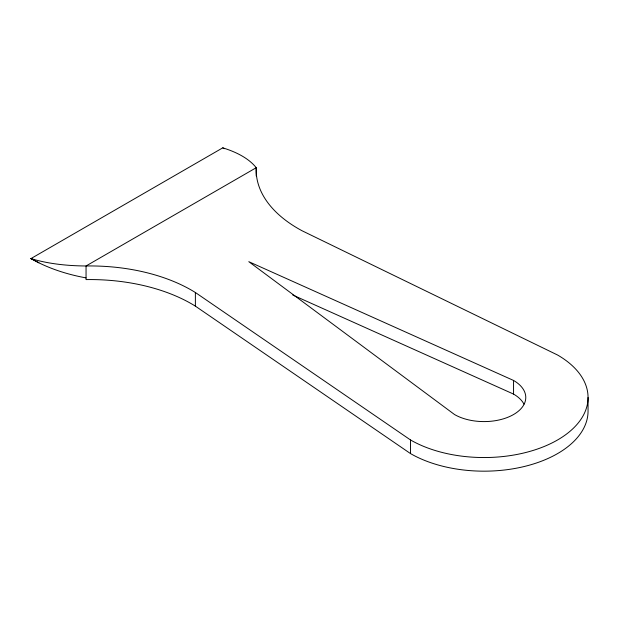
<?xml version="1.0" encoding="UTF-8"?>
<svg xmlns="http://www.w3.org/2000/svg" width="619" height="619" viewBox="0 0 619 619"><rect width="100%" height="100%" fill="white"/><g stroke="black" fill="none" stroke-linecap="round" stroke-linejoin="round"><path stroke-width="0.93" d="M86.049 277.892A135.646 78.319 0 0 1 38.92 262.827L30.95 258.587L222.786 147.825A135.646 78.319 0 0 1 224.31 148.722M513.553 380.453L248.792 261.675L454.524 414.529A41.736 24.095 0 0 0 513.553 414.529A41.736 24.095 0 0 0 513.553 380.453L513.553 394.086A41.736 24.095 0 0 1 523.984 404.13M292.772 295.031L513.553 394.086M30.95 258.587L38.92 262.827M30.965 258.58A142.254 61.32 -10.3 0 0 86.041 265.977A143.693 82.961 0 0 1 195.38 292.508L410.498 439.954A104.007 60.051 0 0 0 557.587 439.954A104.007 60.051 0 0 0 557.587 355.027L302.204 230.833A143.693 82.961 0 0 1 256.227 167.71A142.254 61.32 -10.3 0 0 222.77 147.84M256.227 175.966L256.227 167.71L86.049 265.969L86.049 279.595A143.693 82.961 0 0 1 195.38 306.142L410.498 453.58A104.007 60.051 0 0 0 523.844 466.602A104.007 60.051 0 0 0 588.05 411.124L588.05 397.491M410.498 439.954L410.498 453.58M195.38 292.508L195.38 306.142"/></g></svg>
